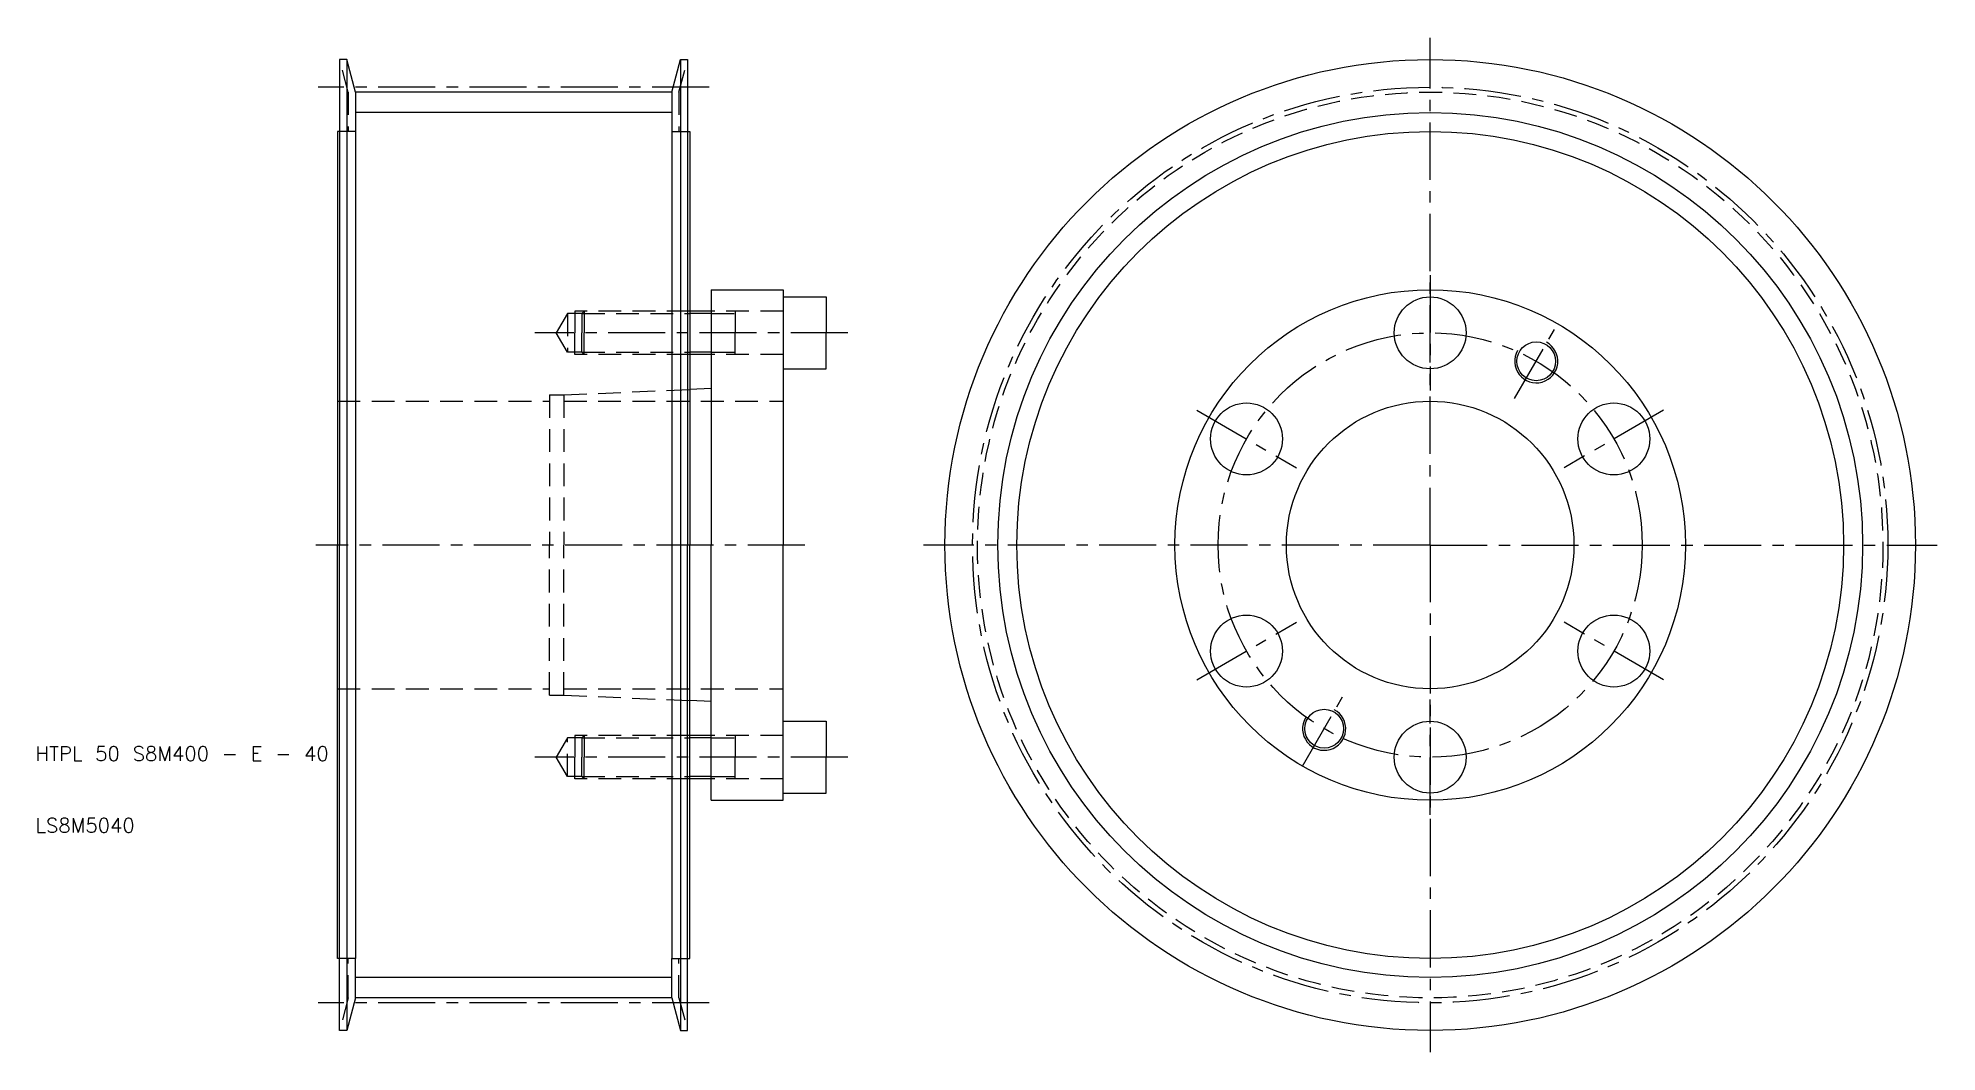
# Model space of a CAD drawing. Extents: x 10 to 274, y -20 to 120.
import ezdxf

# ---------------------------------------------------------------- set-up
doc = ezdxf.new("R2010")
doc.units = 0
doc.header["$LTSCALE"] = 0.25
doc.linetypes.add('CENTER', pattern=[50.8, 31.75, -6.35, 6.35, -6.35])
doc.linetypes.add('DASHED', pattern=[19.05, 12.7, -6.35])
doc.layers.get('0').update_dxf_attribs({"linetype": 'CONTINUOUS'})
doc.layers.add('CENTER', color=1, linetype='CENTER')
doc.styles.get("Standard").update_dxf_attribs({"font": 'txt.shx'})

msp = doc.modelspace()

# ---------------------------------------------------------------- linework, layer by layer
at = {"color": 3, "linetype": 'DASHED'}
for p, q in [((53.5, 112.975), (52.3, 117.5)), ((99.5, 112.975), (100.7, 117.5)), ((53.5, 112.975), (53.5, 107.5)), ((99.5, 112.975), (99.5, 107.5)), ((54.5, 107.5), (52.3, 107.5)), ((98.5, 107.5), (100.7, 107.5)), ((84, 82.2), (82.441154, 79.5)), ((86, 82.2), (84, 82.2)), ((84, 82.2), (84, 76.8)), ((85, 82.5), (85, 79.5)), ((86.3, 82.5), (85, 82.5)), ((86.3, 82.5), (86, 82.2)), ((86, 82.2), (101, 82.2)), ((86, 82.2), (86, 79.5)), ((101, 82.5), (86.3, 82.5)), ((86.3, 82.5), (86.3, 79.5)), ((114, 82.5), (104, 82.5)), ((104, 82.2), (107.333333, 82.2)), ((107.333333, 82.5), (107.333333, 79.5)), ((84, 76.8), (82.441154, 79.5)), ((85, 76.5), (85, 79.5)), ((86, 76.8), (86, 79.5)), ((86.3, 76.5), (86.3, 79.5)), ((107.333333, 76.5), (107.333333, 79.5)), ((86, 76.8), (84, 76.8)), ((86, 76.8), (101, 76.8)), ((86.3, 76.5), (86, 76.8)), ((104, 76.8), (107.333333, 76.8)), ((86.3, 76.5), (85, 76.5)), ((101, 76.5), (86.3, 76.5)), ((114, 76.5), (104, 76.5)), ((83.5, 70.875), (101, 71.621951)), ((52, 70), (81.5, 70)), ((81.5, 70.875), (81.5, 50)), ((81.5, 70.875), (83.5, 70.875)), ((83.5, 70.875), (83.5, 50)), ((83.5, 70), (114, 70)), ((81.5, 29.125), (81.5, 50)), ((83.5, 29.125), (83.5, 50)), ((52, 30), (81.5, 30)), ((81.5, 29.125), (83.5, 29.125)), ((83.5, 30), (114, 30)), ((83.5, 29.125), (101, 28.378049)), ((84, 23.2), (82.441154, 20.5)), ((84, 17.8), (84, 23.2)), ((86, 23.2), (84, 23.2)), ((86.3, 23.5), (85, 23.5)), ((85, 23.5), (85, 20.5)), ((86.3, 23.5), (86, 23.2)), ((86, 23.2), (101, 23.2)), ((86, 23.2), (86, 20.5)), ((101, 23.5), (86.3, 23.5)), ((86.3, 23.5), (86.3, 20.5)), ((114, 23.5), (104, 23.5)), ((104, 23.2), (107.333333, 23.2)), ((107.333333, 23.5), (107.333333, 20.5)), ((84, 17.8), (82.441154, 20.5)), ((85, 17.5), (85, 20.5)), ((86, 17.8), (86, 20.5)), ((86.3, 17.5), (86.3, 20.5)), ((107.333333, 17.5), (107.333333, 20.5)), ((86, 17.8), (84, 17.8)), ((86.3, 17.5), (85, 17.5)), ((86, 17.8), (101, 17.8)), ((86.3, 17.5), (86, 17.8)), ((101, 17.5), (86.3, 17.5)), ((104, 17.8), (107.333333, 17.8)), ((114, 17.5), (104, 17.5)), ((54.5, -7.5), (52.3, -7.5)), ((53.5, -12.975), (53.5, -7.5)), ((98.5, -7.5), (100.7, -7.5)), ((99.5, -12.975), (99.5, -7.5)), ((53.5, -12.975), (52.3, -17.5)), ((99.5, -12.975), (100.7, -17.5))]:
    msp.add_line(p, q, dxfattribs=at)
for p, q in [((52.3, 117.5), (52.3, 107.5)), ((53.3, 117.5), (52.3, 117.5)), ((53.3, 117.5), (53.3, -17.5)), ((54.5, 112.975), (53.3, 117.5)), ((98.5, 112.975), (99.7, 117.5)), ((99.7, 117.5), (99.7, -17.5)), ((99.7, 117.5), (100.7, 117.5)), ((100.7, 117.5), (100.7, 107.5)), ((98.5, 112.975), (54.5, 112.975)), ((54.5, 112.975), (54.5, 107.5)), ((98.5, 112.975), (98.5, 107.5)), ((52, 107.5), (52, 50)), ((52.3, 107.5), (52, 107.5)), ((52.3, 107.5), (52.3, 50)), ((54.5, 107.5), (54.5, -7.5)), ((98.5, 107.5), (98.5, -7.5)), ((100.7, 107.5), (100.7, 50)), ((100.7, 107.5), (101, 107.5)), ((101, 107.5), (101, 82.5)), ((104, 85.5), (114, 85.5)), ((104, 85.5), (104, 82.5)), ((114, 85.5), (114, 84.5)), ((104, 82.5), (101, 82.5)), ((101, 82.5), (101, 76.5)), ((104, 82.5), (104, 76.5)), ((114, 84.5), (114, 74.5)), ((114, 84.5), (120, 84.5)), ((120, 84.5), (120, 79.5)), ((120, 74.5), (120, 79.5)), ((101, 76.5), (101, 71.621951)), ((104, 76.5), (101, 76.5)), ((104, 76.5), (104, 71.75)), ((114, 74.5), (114, 50)), ((114, 74.5), (120, 74.5)), ((104, 71.75), (101, 71.621951)), ((101, 71.621951), (101, 50)), ((104, 71.75), (104, 50)), ((52, -7.5), (52, 50)), ((52.3, -7.5), (52.3, 50)), ((100.7, -7.5), (100.7, 50)), ((101, 28.378049), (101, 50)), ((104, 28.25), (104, 50)), ((114, 25.5), (114, 50)), ((101, 23.5), (101, 28.378049)), ((104, 28.25), (101, 28.378049)), ((104, 23.5), (104, 28.25)), ((114, 25.5), (120, 25.5)), ((114, 15.5), (114, 25.5)), ((120, 25.5), (120, 20.5)), ((104, 23.5), (101, 23.5)), ((101, 17.5), (101, 23.5)), ((104, 17.5), (104, 23.5)), ((120, 15.5), (120, 20.5)), ((101, -7.5), (101, 17.5)), ((104, 17.5), (101, 17.5)), ((104, 14.5), (104, 17.5)), ((104, 14.5), (114, 14.5)), ((114, 15.5), (120, 15.5)), ((114, 14.5), (114, 15.5)), ((52.3, -7.5), (52, -7.5)), ((52.3, -17.5), (52.3, -7.5)), ((54.5, -12.975), (54.5, -7.5)), ((98.5, -12.975), (98.5, -7.5)), ((100.7, -17.5), (100.7, -7.5)), ((100.7, -7.5), (101, -7.5)), ((54.5, -12.975), (53.3, -17.5)), ((98.5, -12.975), (54.5, -12.975)), ((98.5, -12.975), (99.7, -17.5)), ((53.3, -17.5), (52.3, -17.5)), ((99.7, -17.5), (100.7, -17.5))]:
    msp.add_line(p, q)
at = {"color": 3}
for p, q in [((98.5, 110.145), (54.5, 110.145)), ((104, 82.2), (101, 82.2)), ((104, 76.8), (101, 76.8)), ((104, 23.2), (101, 23.2)), ((104, 17.8), (101, 17.8)), ((98.5, -10.145), (54.5, -10.145))]:
    msp.add_line(p, q, dxfattribs=at)
for centre, radius in [((204, 50), 67.5), ((204, 50), 57.5), ((204, 50), 35.5), ((204, 50), 35.5), ((204, 79.5), 5), ((218.75, 75.547749), 2.7), ((178.452251, 64.75), 5), ((204, 50), 20), ((229.547749, 64.75), 5), ((178.452251, 35.25), 5), ((229.547749, 35.25), 5), ((189.25, 24.452251), 2.7), ((204, 20.5), 5)]:
    msp.add_circle(centre, radius)
at = {"color": 3, "linetype": 'DASHED'}
msp.add_circle((204, 50), 62.975, dxfattribs=at)
at = {"color": 3}
msp.add_circle((204, 50), 60.145, dxfattribs=at)
for centre in [(218.75, 75.547749), (189.25, 24.452251)]:
    msp.add_arc(centre, 3, 150, 62, dxfattribs=at)
at = {"layer": 'CENTER', "color": 1, "linetype": 'CENTER'}
for p, q in [((204, 50), (204, 120.5)), ((103.7, 113.66), (49.3, 113.66)), ((204, 87.5), (204, 71.5)), ((123, 79.5), (79.441154, 79.5)), ((215.75, 70.351597), (221.75, 80.743902)), ((171.524047, 68.75), (185.380454, 60.75)), ((236.475953, 68.75), (222.619546, 60.75)), ((117, 50), (49, 50)), ((204, 50), (133.5, 50)), ((204, 50), (274.5, 50)), ((204, 50), (204, -20.5)), ((171.524047, 31.25), (185.380454, 39.25)), ((236.475953, 31.25), (222.619546, 39.25)), ((186.25, 19.256098), (192.25, 29.648403)), ((204, 12.5), (204, 28.5)), ((123, 20.5), (79.441154, 20.5)), ((103.7, -13.66), (49.3, -13.66))]:
    msp.add_line(p, q, dxfattribs=at)
for radius in [63.66, 29.5]:
    msp.add_circle((204, 50), radius, dxfattribs=at)

# ---------------------------------------------------------------- texts
for s, p in [('HTPL 50 S8M400 - E - 40', (10, 20)), ('LS8M5040', (10, 10))]:
    msp.add_text(s, height=2).set_placement(p)

doc.saveas('drawing.dxf')
